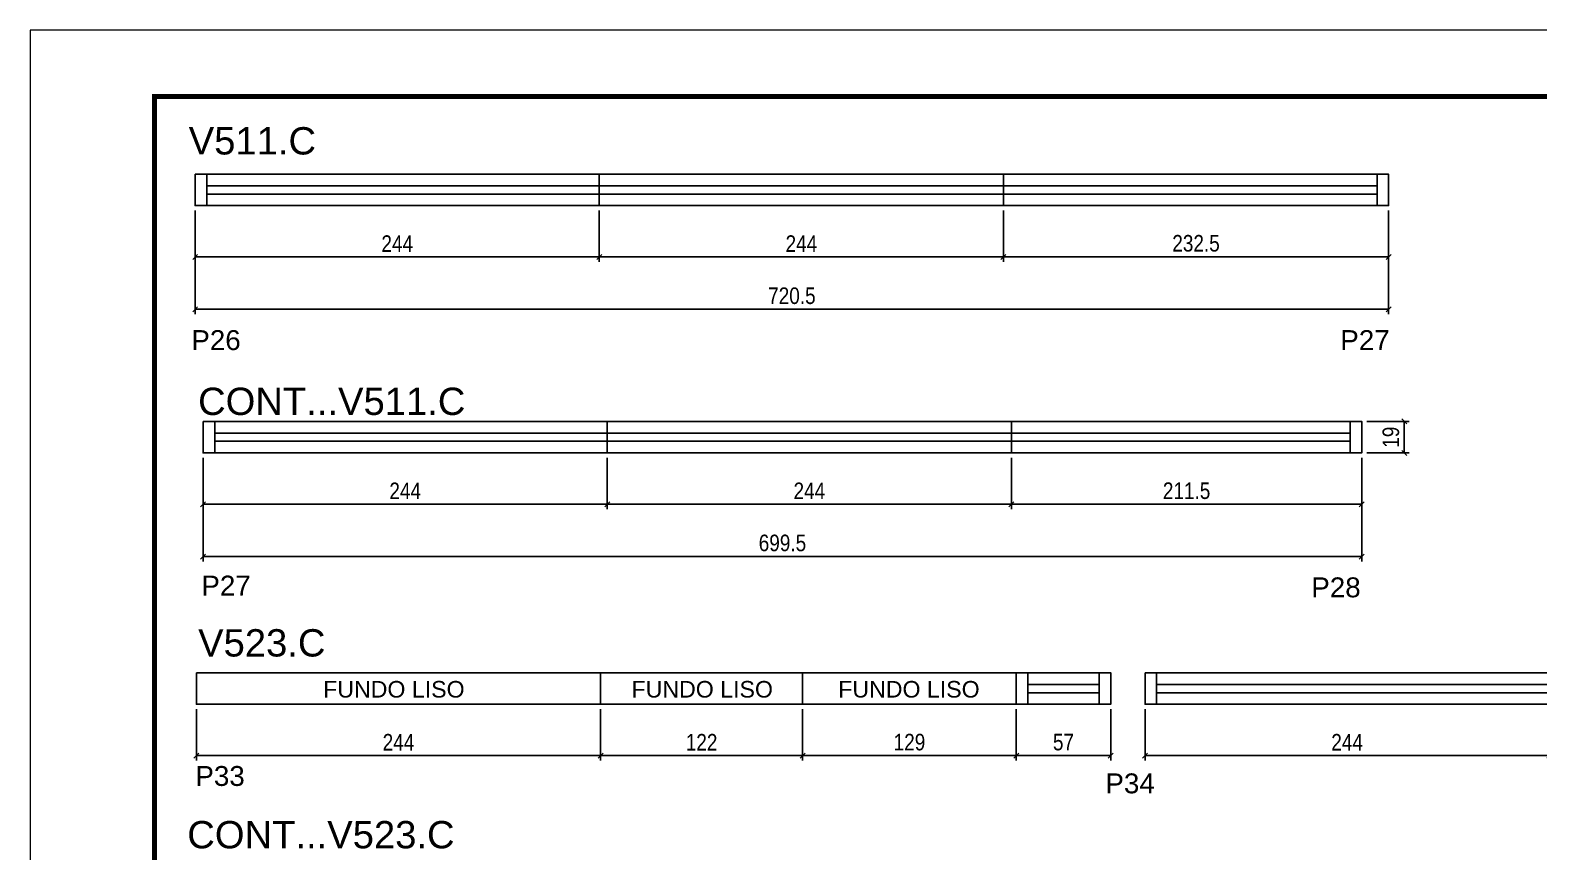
# Model space of a CAD drawing. Extents: x 2216 to 8470, y 226 to 4722.
# Drawn here: x 6985 to 7896, y 3077 to 3573 of the extents above; entities that cross this region are included whole.
import ezdxf

# ---------------------------------------------------------------- set-up
doc = ezdxf.new("R2010")
doc.units = 0
doc.linetypes.add('DASHED', pattern=[0.75, 0.5, -0.25])
doc.layers.add('00 - FELIPE', color=2, linetype='Continuous', plot=False)
for name, color, linetype in [('5', 5, 'Continuous'), ('COTA', 241, 'Continuous'), ('NOMENCLATURA', 7, 'Continuous'), ('Painéis', 200, 'Continuous'), ('SARR_2.2x7', 40, 'Continuous')]:
    doc.layers.add(name, color=color, linetype=linetype)
for name, color, linetype, lineweight in [('Folhas', 255, 'Continuous', 9), ('Romaneio', 3, 'Continuous', 13), ('SARRAFO DE PRESSAO', 251, 'DASHED', 9)]:
    doc.layers.add(name, color=color, linetype=linetype, lineweight=lineweight)
doc.styles.add('ARIAL', font='arial.ttf')
doc.styles.add('COTA TECNICA', font='techl___.ttf', dxfattribs={"height": 10})
doc.styles.add('COTA TECNICA-50', font='techl___.ttf', dxfattribs={"height": 10})
doc.styles.get("Standard").update_dxf_attribs({"font": 'arial.ttf'})
doc.dimstyles.new('COTA PAINEL-50', dxfattribs={"dimtxt": 10, "dimasz": 3, "dimexe": 3, "dimexo": 3, "dimgap": 3, "dimtad": 1, "dimdec": 1, "dimzin": 12, "dimdsep": 46, "dimtxsty": 'COTA TECNICA-50', "dimblk1": 'OBLIQUE', "dimblk2": 'OBLIQUE', "dimsah": 1, "dimcen": 0.9, "dimclrd": 4, "dimclre": 4, "dimclrt": 240, "dimadec": 1, "dimazin": 3, "dimtfac": 1, "dimtdec": 1, "dimtmove": 0, "dimatfit": 3, "dimfxl": 1, "dimtolj": 1, "dimtzin": 12, "dimarcsym": 0})
doc.dimstyles.new('PAINEL', dxfattribs={"dimtxt": 10, "dimasz": 3, "dimexe": 3, "dimexo": 3, "dimgap": 3, "dimtad": 1, "dimdec": 1, "dimzin": 12, "dimdsep": 46, "dimtxsty": 'COTA TECNICA', "dimblk1": 'OBLIQUE', "dimblk2": 'OBLIQUE', "dimsah": 1, "dimcen": 0.9, "dimclrd": 4, "dimclre": 4, "dimclrt": 240, "dimadec": 1, "dimazin": 3, "dimtfac": 1, "dimtdec": 1, "dimtmove": 0, "dimatfit": 3, "dimfxl": 1, "dimtolj": 1, "dimtzin": 12, "dimarcsym": 0})

# ---------------------------------------------------------------- blocks, each defined once
blk = doc.blocks.new('9999999999')
at = {"layer": 'Folhas'}
blk.add_lwpolyline([(98138.98, 34190.21), (99623.98, 34190.21), (99623.98, 35240.21), (98138.98, 35240.21)], close=True, dxfattribs=at)
at = {"layer": 'Folhas', "color": 30, "const_width": 3}
blk.add_lwpolyline([(98213.98, 34230.21), (99583.98, 34230.21), (99583.98, 35200.21), (98213.98, 35200.21)], close=True, dxfattribs=at)
blk = doc.blocks.new('_Oblique')
at = {"color": 0, "linetype": 'ByBlock', "lineweight": -2}
blk.add_line((-0.5, -0.5), (0.5, 0.5), dxfattribs=at)
blk = doc.blocks.new('*D100')
at = {"layer": 'COTA', "color": 4, "linetype": 'ByBlock', "lineweight": -2, "transparency": 16777216}
for p, q in [((7451.05, 3163.2), (7451.05, 3132.21)), ((7580.05, 3163.2), (7580.05, 3132.21)), ((7580.05, 3135.21), (7451.05, 3135.21))]:
    blk.add_line(p, q, dxfattribs=at)
at = {"layer": 'Defpoints', "color": 0, "linetype": 'ByBlock', "transparency": 16777216}
for p in [(7451.05, 3166.2), (7580.05, 3166.2), (7451.05, 3135.21)]:
    blk.add_point(p, dxfattribs=at)
at = {"layer": 'COTA', "color": 4, "linetype": 'ByBlock', "lineweight": -2, "transparency": 16777216, "xscale": 3, "yscale": 3, "zscale": 3, "rotation": 180}
blk.add_blockref('_Oblique', (7451.05, 3135.21), dxfattribs=at)
at = {"layer": 'COTA', "color": 4, "linetype": 'ByBlock', "lineweight": -2, "transparency": 16777216, "xscale": 3, "yscale": 3, "zscale": 3}
blk.add_blockref('_Oblique', (7580.05, 3135.21), dxfattribs=at)
at = {"layer": 'COTA', "color": 240, "linetype": 'ByBlock', "transparency": 16777216, "insert": (7515.55, 3143.3), "char_height": 10, "attachment_point": 5, "style": 'COTA TECNICA-50'}
blk.add_mtext('\\A1;129', dxfattribs=at)
blk = doc.blocks.new('*D137')
at = {"layer": 'COTA', "color": 4, "linetype": 'ByBlock', "lineweight": -2, "transparency": 16777216}
for p, q in [((7572.3, 3464.28), (7572.3, 3433.29)), ((7804.84, 3464.28), (7804.84, 3433.29)), ((7572.3, 3436.29), (7804.84, 3436.29))]:
    blk.add_line(p, q, dxfattribs=at)
at = {"layer": 'Defpoints', "color": 0, "linetype": 'ByBlock', "transparency": 16777216}
for p in [(7572.3, 3467.28), (7804.84, 3467.28), (7804.84, 3436.29)]:
    blk.add_point(p, dxfattribs=at)
at = {"layer": 'COTA', "color": 4, "linetype": 'ByBlock', "lineweight": -2, "transparency": 16777216, "xscale": 3, "yscale": 3, "zscale": 3, "rotation": 180}
blk.add_blockref('_Oblique', (7572.3, 3436.29), dxfattribs=at)
at = {"layer": 'COTA', "color": 4, "linetype": 'ByBlock', "lineweight": -2, "transparency": 16777216, "xscale": 3, "yscale": 3, "zscale": 3}
blk.add_blockref('_Oblique', (7804.84, 3436.29), dxfattribs=at)
at = {"layer": 'COTA', "color": 240, "linetype": 'ByBlock', "transparency": 16777216, "insert": (7688.57, 3444.51), "char_height": 10, "attachment_point": 5, "style": 'COTA TECNICA-50'}
blk.add_mtext('\\A1;232.5', dxfattribs=at)
blk = doc.blocks.new('*D138')
at = {"layer": 'Defpoints', "color": 0, "linetype": 'ByBlock', "transparency": 16777216}
for p in [(7084.3, 3467.28), (7328.3, 3467.28), (7328.3, 3436.29)]:
    blk.add_point(p, dxfattribs=at)
at = {"layer": 'Romaneio', "color": 4, "linetype": 'ByBlock', "lineweight": -2, "transparency": 16777216}
for p, q in [((7084.3, 3464.28), (7084.3, 3433.29)), ((7328.3, 3464.28), (7328.3, 3433.29)), ((7084.3, 3436.29), (7328.3, 3436.29))]:
    blk.add_line(p, q, dxfattribs=at)
at = {"layer": 'Romaneio', "color": 4, "linetype": 'ByBlock', "lineweight": -2, "transparency": 16777216, "xscale": 3, "yscale": 3, "zscale": 3, "rotation": 180}
blk.add_blockref('_Oblique', (7084.3, 3436.29), dxfattribs=at)
at = {"layer": 'Romaneio', "color": 4, "linetype": 'ByBlock', "lineweight": -2, "transparency": 16777216, "xscale": 3, "yscale": 3, "zscale": 3}
blk.add_blockref('_Oblique', (7328.3, 3436.29), dxfattribs=at)
at = {"layer": 'Romaneio', "color": 240, "linetype": 'ByBlock', "transparency": 16777216, "insert": (7206.3, 3444.36), "char_height": 10, "attachment_point": 5, "style": 'COTA TECNICA-50'}
blk.add_mtext('\\A1;244', dxfattribs=at)
blk = doc.blocks.new('*D23')
at = {"layer": 'Defpoints', "color": 0, "linetype": 'ByBlock', "transparency": 16777216}
for p in [(7328.3, 3467.28), (7572.3, 3467.28), (7572.3, 3436.29)]:
    blk.add_point(p, dxfattribs=at)
at = {"layer": 'Romaneio', "color": 4, "linetype": 'ByBlock', "lineweight": -2, "transparency": 16777216}
for p, q in [((7328.3, 3464.28), (7328.3, 3433.29)), ((7572.3, 3464.28), (7572.3, 3433.29)), ((7328.3, 3436.29), (7572.3, 3436.29))]:
    blk.add_line(p, q, dxfattribs=at)
at = {"layer": 'Romaneio', "color": 4, "linetype": 'ByBlock', "lineweight": -2, "transparency": 16777216, "xscale": 3, "yscale": 3, "zscale": 3, "rotation": 180}
blk.add_blockref('_Oblique', (7328.3, 3436.29), dxfattribs=at)
at = {"layer": 'Romaneio', "color": 4, "linetype": 'ByBlock', "lineweight": -2, "transparency": 16777216, "xscale": 3, "yscale": 3, "zscale": 3}
blk.add_blockref('_Oblique', (7572.3, 3436.29), dxfattribs=at)
at = {"layer": 'Romaneio', "color": 240, "linetype": 'ByBlock', "transparency": 16777216, "insert": (7450.3, 3444.36), "char_height": 10, "attachment_point": 5, "style": 'COTA TECNICA-50'}
blk.add_mtext('\\A1;244', dxfattribs=at)
blk = doc.blocks.new('*D24')
at = {"layer": 'COTA', "color": 4, "linetype": 'ByBlock', "lineweight": -2, "transparency": 16777216}
for p, q in [((7084.3, 3464.28), (7084.3, 3401.72)), ((7804.84, 3464.28), (7804.84, 3401.72)), ((7804.84, 3404.72), (7084.3, 3404.72))]:
    blk.add_line(p, q, dxfattribs=at)
at = {"layer": 'Defpoints', "color": 0, "linetype": 'ByBlock', "transparency": 16777216}
for p in [(7084.3, 3467.28), (7804.84, 3467.28), (7084.3, 3404.72)]:
    blk.add_point(p, dxfattribs=at)
at = {"layer": 'COTA', "color": 4, "linetype": 'ByBlock', "lineweight": -2, "transparency": 16777216, "xscale": 3, "yscale": 3, "zscale": 3, "rotation": 180}
blk.add_blockref('_Oblique', (7084.3, 3404.72), dxfattribs=at)
at = {"layer": 'COTA', "color": 4, "linetype": 'ByBlock', "lineweight": -2, "transparency": 16777216, "xscale": 3, "yscale": 3, "zscale": 3}
blk.add_blockref('_Oblique', (7804.84, 3404.72), dxfattribs=at)
at = {"layer": 'COTA', "color": 240, "linetype": 'ByBlock', "transparency": 16777216, "insert": (7444.57, 3412.83), "char_height": 10, "attachment_point": 5, "style": 'COTA TECNICA-50'}
blk.add_mtext('\\A1;720.5', dxfattribs=at)
blk = doc.blocks.new('*D139')
at = {"layer": 'COTA', "color": 4, "linetype": 'ByBlock', "lineweight": -2, "transparency": 16777216}
for p, q in [((7577.11, 3314.98), (7577.11, 3283.99)), ((7788.65, 3314.98), (7788.65, 3283.99)), ((7577.11, 3286.99), (7788.65, 3286.99))]:
    blk.add_line(p, q, dxfattribs=at)
at = {"layer": 'Defpoints', "color": 0, "linetype": 'ByBlock', "transparency": 16777216}
for p in [(7577.11, 3317.98), (7788.65, 3317.98), (7788.65, 3286.99)]:
    blk.add_point(p, dxfattribs=at)
at = {"layer": 'COTA', "color": 4, "linetype": 'ByBlock', "lineweight": -2, "transparency": 16777216, "xscale": 3, "yscale": 3, "zscale": 3, "rotation": 180}
blk.add_blockref('_Oblique', (7577.11, 3286.99), dxfattribs=at)
at = {"layer": 'COTA', "color": 4, "linetype": 'ByBlock', "lineweight": -2, "transparency": 16777216, "xscale": 3, "yscale": 3, "zscale": 3}
blk.add_blockref('_Oblique', (7788.65, 3286.99), dxfattribs=at)
at = {"layer": 'COTA', "color": 240, "linetype": 'ByBlock', "transparency": 16777216, "insert": (7682.88, 3295.1), "char_height": 10, "attachment_point": 5, "style": 'COTA TECNICA-50'}
blk.add_mtext('\\A1;211.5', dxfattribs=at)
blk = doc.blocks.new('*D186')
at = {"layer": 'Defpoints', "color": 0, "linetype": 'ByBlock', "transparency": 16777216}
for p in [(7089.11, 3317.98), (7333.11, 3317.98), (7333.11, 3286.99)]:
    blk.add_point(p, dxfattribs=at)
at = {"layer": 'Romaneio', "color": 4, "linetype": 'ByBlock', "lineweight": -2, "transparency": 16777216}
for p, q in [((7089.11, 3314.98), (7089.11, 3283.99)), ((7333.11, 3314.98), (7333.11, 3283.99)), ((7089.11, 3286.99), (7333.11, 3286.99))]:
    blk.add_line(p, q, dxfattribs=at)
at = {"layer": 'Romaneio', "color": 4, "linetype": 'ByBlock', "lineweight": -2, "transparency": 16777216, "xscale": 3, "yscale": 3, "zscale": 3, "rotation": 180}
blk.add_blockref('_Oblique', (7089.11, 3286.99), dxfattribs=at)
at = {"layer": 'Romaneio', "color": 4, "linetype": 'ByBlock', "lineweight": -2, "transparency": 16777216, "xscale": 3, "yscale": 3, "zscale": 3}
blk.add_blockref('_Oblique', (7333.11, 3286.99), dxfattribs=at)
at = {"layer": 'Romaneio', "color": 240, "linetype": 'ByBlock', "transparency": 16777216, "insert": (7211.11, 3295.07), "char_height": 10, "attachment_point": 5, "style": 'COTA TECNICA-50'}
blk.add_mtext('\\A1;244', dxfattribs=at)
blk = doc.blocks.new('*D56')
at = {"layer": 'Defpoints', "color": 0, "linetype": 'ByBlock', "transparency": 16777216}
for p in [(7333.11, 3317.98), (7577.11, 3317.98), (7577.11, 3286.99)]:
    blk.add_point(p, dxfattribs=at)
at = {"layer": 'Romaneio', "color": 4, "linetype": 'ByBlock', "lineweight": -2, "transparency": 16777216}
for p, q in [((7333.11, 3314.98), (7333.11, 3283.99)), ((7577.11, 3314.98), (7577.11, 3283.99)), ((7333.11, 3286.99), (7577.11, 3286.99))]:
    blk.add_line(p, q, dxfattribs=at)
at = {"layer": 'Romaneio', "color": 4, "linetype": 'ByBlock', "lineweight": -2, "transparency": 16777216, "xscale": 3, "yscale": 3, "zscale": 3, "rotation": 180}
blk.add_blockref('_Oblique', (7333.11, 3286.99), dxfattribs=at)
at = {"layer": 'Romaneio', "color": 4, "linetype": 'ByBlock', "lineweight": -2, "transparency": 16777216, "xscale": 3, "yscale": 3, "zscale": 3}
blk.add_blockref('_Oblique', (7577.11, 3286.99), dxfattribs=at)
at = {"layer": 'Romaneio', "color": 240, "linetype": 'ByBlock', "transparency": 16777216, "insert": (7455.11, 3295.07), "char_height": 10, "attachment_point": 5, "style": 'COTA TECNICA-50'}
blk.add_mtext('\\A1;244', dxfattribs=at)
blk = doc.blocks.new('*D57')
at = {"layer": 'COTA', "color": 4, "linetype": 'ByBlock', "lineweight": -2, "transparency": 16777216}
for p, q in [((7089.11, 3314.98), (7089.11, 3252.42)), ((7788.65, 3314.98), (7788.65, 3252.42)), ((7788.65, 3255.42), (7089.11, 3255.42))]:
    blk.add_line(p, q, dxfattribs=at)
at = {"layer": 'Defpoints', "color": 0, "linetype": 'ByBlock', "transparency": 16777216}
for p in [(7089.11, 3317.98), (7788.65, 3317.98), (7089.11, 3255.42)]:
    blk.add_point(p, dxfattribs=at)
at = {"layer": 'COTA', "color": 4, "linetype": 'ByBlock', "lineweight": -2, "transparency": 16777216, "xscale": 3, "yscale": 3, "zscale": 3, "rotation": 180}
blk.add_blockref('_Oblique', (7089.11, 3255.42), dxfattribs=at)
at = {"layer": 'COTA', "color": 4, "linetype": 'ByBlock', "lineweight": -2, "transparency": 16777216, "xscale": 3, "yscale": 3, "zscale": 3}
blk.add_blockref('_Oblique', (7788.65, 3255.42), dxfattribs=at)
at = {"layer": 'COTA', "color": 240, "linetype": 'ByBlock', "transparency": 16777216, "insert": (7438.88, 3263.56), "char_height": 10, "attachment_point": 5, "style": 'COTA TECNICA-50'}
blk.add_mtext('\\A1;699.5', dxfattribs=at)
blk = doc.blocks.new('*D187')
at = {"layer": 'COTA', "color": 4, "linetype": 'ByBlock', "lineweight": -2, "transparency": 16777216}
for p, q in [((7791.65, 3336.98), (7817.32, 3336.98)), ((7814.32, 3336.98), (7814.32, 3317.98)), ((7791.65, 3317.98), (7817.32, 3317.98))]:
    blk.add_line(p, q, dxfattribs=at)
at = {"layer": 'Defpoints', "color": 0, "linetype": 'ByBlock', "transparency": 16777216}
for p in [(7788.65, 3336.98), (7788.65, 3317.98), (7814.32, 3317.98)]:
    blk.add_point(p, dxfattribs=at)
at = {"layer": 'COTA', "color": 4, "linetype": 'ByBlock', "lineweight": -2, "transparency": 16777216, "xscale": 3, "yscale": 3, "zscale": 3}
for p, rotation in [((7814.32, 3336.98), 90), ((7814.32, 3317.98), 270)]:
    blk.add_blockref('_Oblique', p, dxfattribs=dict(at, rotation=rotation))
at = {"layer": 'COTA', "color": 240, "linetype": 'ByBlock', "transparency": 16777216, "insert": (7806.23, 3327.48), "char_height": 10, "attachment_point": 5, "rotation": 90, "style": 'COTA TECNICA-50'}
blk.add_mtext('\\A1;19', dxfattribs=at)
blk = doc.blocks.new('*D193')
at = {"layer": 'Defpoints', "color": 0, "linetype": 'ByBlock', "transparency": 16777216}
for p in [(7085.05, 3166.2), (7329.05, 3166.2), (7329.05, 3135.21)]:
    blk.add_point(p, dxfattribs=at)
at = {"layer": 'Romaneio', "color": 4, "linetype": 'ByBlock', "lineweight": -2, "transparency": 16777216}
for p, q in [((7085.05, 3163.2), (7085.05, 3132.21)), ((7329.05, 3163.2), (7329.05, 3132.21)), ((7085.05, 3135.21), (7329.05, 3135.21))]:
    blk.add_line(p, q, dxfattribs=at)
at = {"layer": 'Romaneio', "color": 4, "linetype": 'ByBlock', "lineweight": -2, "transparency": 16777216, "xscale": 3, "yscale": 3, "zscale": 3, "rotation": 180}
blk.add_blockref('_Oblique', (7085.05, 3135.21), dxfattribs=at)
at = {"layer": 'Romaneio', "color": 4, "linetype": 'ByBlock', "lineweight": -2, "transparency": 16777216, "xscale": 3, "yscale": 3, "zscale": 3}
blk.add_blockref('_Oblique', (7329.05, 3135.21), dxfattribs=at)
at = {"layer": 'Romaneio', "color": 240, "linetype": 'ByBlock', "transparency": 16777216, "insert": (7207.05, 3143.28), "char_height": 10, "attachment_point": 5, "style": 'COTA TECNICA-50'}
blk.add_mtext('\\A1;244', dxfattribs=at)
blk = doc.blocks.new('*D194')
at = {"layer": 'Defpoints', "color": 0, "linetype": 'ByBlock', "transparency": 16777216}
for p in [(7329.05, 3166.2), (7451.05, 3166.2), (7451.05, 3135.21)]:
    blk.add_point(p, dxfattribs=at)
at = {"layer": 'Romaneio', "color": 4, "linetype": 'ByBlock', "lineweight": -2, "transparency": 16777216}
for p, q in [((7329.05, 3163.2), (7329.05, 3132.21)), ((7451.05, 3163.2), (7451.05, 3132.21)), ((7329.05, 3135.21), (7451.05, 3135.21))]:
    blk.add_line(p, q, dxfattribs=at)
at = {"layer": 'Romaneio', "color": 4, "linetype": 'ByBlock', "lineweight": -2, "transparency": 16777216, "xscale": 3, "yscale": 3, "zscale": 3, "rotation": 180}
blk.add_blockref('_Oblique', (7329.05, 3135.21), dxfattribs=at)
at = {"layer": 'Romaneio', "color": 4, "linetype": 'ByBlock', "lineweight": -2, "transparency": 16777216, "xscale": 3, "yscale": 3, "zscale": 3}
blk.add_blockref('_Oblique', (7451.05, 3135.21), dxfattribs=at)
at = {"layer": 'Romaneio', "color": 240, "linetype": 'ByBlock', "transparency": 16777216, "insert": (7390.05, 3143.27), "char_height": 10, "attachment_point": 5, "style": 'COTA TECNICA-50'}
blk.add_mtext('\\A1;122', dxfattribs=at)
blk = doc.blocks.new('*D196')
at = {"layer": 'Defpoints', "color": 0, "linetype": 'ByBlock', "transparency": 16777216}
for p in [(7657.78, 3166.2), (7901.78, 3166.2), (7901.78, 3135.21)]:
    blk.add_point(p, dxfattribs=at)
at = {"layer": 'Romaneio', "color": 4, "linetype": 'ByBlock', "lineweight": -2, "transparency": 16777216}
for p, q in [((7657.78, 3163.2), (7657.78, 3132.21)), ((7901.78, 3163.2), (7901.78, 3132.21)), ((7657.78, 3135.21), (7901.78, 3135.21))]:
    blk.add_line(p, q, dxfattribs=at)
at = {"layer": 'Romaneio', "color": 4, "linetype": 'ByBlock', "lineweight": -2, "transparency": 16777216, "xscale": 3, "yscale": 3, "zscale": 3, "rotation": 180}
blk.add_blockref('_Oblique', (7657.78, 3135.21), dxfattribs=at)
at = {"layer": 'Romaneio', "color": 4, "linetype": 'ByBlock', "lineweight": -2, "transparency": 16777216, "xscale": 3, "yscale": 3, "zscale": 3}
blk.add_blockref('_Oblique', (7901.78, 3135.21), dxfattribs=at)
at = {"layer": 'Romaneio', "color": 240, "linetype": 'ByBlock', "transparency": 16777216, "insert": (7779.78, 3143.28), "char_height": 10, "attachment_point": 5, "style": 'COTA TECNICA-50'}
blk.add_mtext('\\A1;244', dxfattribs=at)
blk = doc.blocks.new('*D225')
at = {"layer": '00 - FELIPE', "color": 4, "lineweight": -2, "transparency": 16777216}
for p, q in [((7580.05, 3163.2), (7580.05, 3132.21)), ((7637.05, 3163.2), (7637.05, 3132.21)), ((7637.05, 3135.21), (7580.05, 3135.21))]:
    blk.add_line(p, q, dxfattribs=at)
at = {"layer": 'Defpoints', "color": 0, "transparency": 16777216}
for p in [(7580.05, 3166.2), (7637.05, 3166.2), (7580.05, 3135.21)]:
    blk.add_point(p, dxfattribs=at)
at = {"layer": '00 - FELIPE', "color": 4, "lineweight": -2, "transparency": 16777216, "xscale": 3, "yscale": 3, "zscale": 3, "rotation": 180}
blk.add_blockref('_Oblique', (7580.05, 3135.21), dxfattribs=at)
at = {"layer": '00 - FELIPE', "color": 4, "lineweight": -2, "transparency": 16777216, "xscale": 3, "yscale": 3, "zscale": 3}
blk.add_blockref('_Oblique', (7637.05, 3135.21), dxfattribs=at)
at = {"layer": '00 - FELIPE', "color": 240, "transparency": 16777216, "insert": (7608.55, 3143.32), "char_height": 10, "attachment_point": 5, "style": 'COTA TECNICA'}
blk.add_mtext('\\A1;57', dxfattribs=at)

msp = doc.modelspace()

# ---------------------------------------------------------------- linework, layer by layer
at = {"layer": 'Painéis', "linetype": 'ByBlock'}
msp.add_line((7085.05, 3185.2), (7085.05, 3166.2), dxfattribs=at)
at = {"layer": 'Painéis', "linetype": 'Continuous'}
for points in [[(7084.3, 3486.28), (7328.3, 3486.28), (7328.3, 3467.28), (7084.3, 3467.28)], [(7328.3, 3486.28), (7572.3, 3486.28), (7572.3, 3467.28), (7328.3, 3467.28)], [(7089.11, 3336.98), (7333.11, 3336.98), (7333.11, 3317.98), (7089.11, 3317.98)], [(7333.11, 3336.98), (7577.11, 3336.98), (7577.11, 3317.98), (7333.11, 3317.98)], [(7085.05, 3185.2), (7329.05, 3185.2), (7329.05, 3166.2), (7085.05, 3166.2)], [(7329.05, 3166.2), (7451.05, 3166.2), (7451.05, 3185.2), (7329.05, 3185.2)], [(7580.05, 3185.2), (7637.05, 3185.2), (7637.05, 3166.2), (7580.05, 3166.2)], [(7657.78, 3185.2), (7901.78, 3185.2), (7901.78, 3166.2), (7657.78, 3166.2)]]:
    msp.add_lwpolyline(points, close=True, dxfattribs=at)
at = {"layer": 'Painéis', "linetype": 'ByBlock'}
for points in [[(7572.3, 3486.28), (7804.84, 3486.28), (7804.84, 3467.28), (7572.3, 3467.28)], [(7577.11, 3336.98), (7788.65, 3336.98), (7788.65, 3317.98), (7577.11, 3317.98)], [(7451.05, 3185.2), (7580.05, 3185.2), (7580.05, 3166.2), (7451.05, 3166.2)]]:
    msp.add_lwpolyline(points, close=True, dxfattribs=at)
at = {"layer": 'SARR_2.2x7', "linetype": 'Continuous'}
for p, q in [((7091.3, 3486.28), (7091.3, 3467.28)), ((7797.86, 3486.28), (7797.86, 3467.28)), ((7328.3, 3479.28), (7091.3, 3479.28)), ((7091.3, 3474.28), (7328.3, 3474.28)), ((7572.3, 3479.28), (7328.3, 3479.28)), ((7328.3, 3474.28), (7572.3, 3474.28)), ((7797.86, 3474.28), (7572.3, 3474.28)), ((7572.31, 3479.28), (7797.86, 3479.28)), ((7096.11, 3336.98), (7096.11, 3317.98)), ((7781.67, 3336.98), (7781.67, 3317.98)), ((7333.11, 3329.98), (7096.11, 3329.98)), ((7096.11, 3324.98), (7333.11, 3324.98)), ((7577.11, 3329.98), (7333.11, 3329.98)), ((7333.11, 3324.98), (7577.11, 3324.98)), ((7781.67, 3324.98), (7577.11, 3324.98)), ((7577.12, 3329.98), (7781.67, 3329.98)), ((7587.05, 3185.2), (7587.05, 3166.2)), ((7630.07, 3185.2), (7630.07, 3166.2)), ((7664.78, 3185.2), (7664.78, 3166.2)), ((7587.05, 3178.2), (7630.07, 3178.2)), ((7630.07, 3173.2), (7587.05, 3173.2)), ((7901.78, 3178.2), (7664.78, 3178.2)), ((7664.78, 3173.2), (7901.78, 3173.2))]:
    msp.add_line(p, q, dxfattribs=at)

# ---------------------------------------------------------------- block references
at = {"layer": 'SARRAFO DE PRESSAO', "color": 6, "linetype": 'ByBlock'}
msp.add_blockref('9999999999', (-91154.29, -31666.96), dxfattribs=at)

# ---------------------------------------------------------------- texts
at = {"color": 0, "linetype": 'Continuous', "ltscale": 5, "style": 'ARIAL'}
for p in [(7161.59, 3170.27), (7347.76, 3170.27), (7472.56, 3170.27)]:
    msp.add_text('FUNDO LISO', height=10, dxfattribs=at).set_placement(p)
at = {"layer": '5', "linetype": 'Continuous'}
for s, p in [('P26', (7081.97, 3380.1)), ('P27', (7775.67, 3380.1)), ('P27', (7088.04, 3231.87)), ('P28', (7758.15, 3230.8)), ('P33', (7084.42, 3116.9)), ('P34', (7633.85, 3112.44))]:
    msp.add_text(s, height=12, rotation=359.99996, dxfattribs=at).set_placement(p)
at = {"layer": 'NOMENCLATURA', "linetype": 'Continuous'}
for s, p in [('V511.C', (7080.4, 3498.18)), ('CONT...V511.C', (7086.07, 3340.88)), ('V523.C', (7086.1, 3195.04)), ('CONT...V523.C', (7079.54, 3079.21))]:
    msp.add_text(s, height=16.5, dxfattribs=at).set_placement(p)

# ---------------------------------------------------------------- dimensions: what is measured, and where the dimension line sits
at = {"layer": '00 - FELIPE'}
dim = msp.add_linear_dim(base=(7580.05, 3135.21), p1=(7637.05, 3166.2), p2=(7580.05, 3166.2), dimstyle='PAINEL', dxfattribs=at)
dim.commit()
dim.dimension.update_dxf_attribs({"geometry": '*D225', "text_midpoint": (7608.55, 3143.32)})
at = {"layer": 'COTA', "linetype": 'ByBlock'}
for base, p1, p2, picture, middle in [((7084.3, 3404.72), (7804.84, 3467.28), (7084.3, 3467.28), '*D24', (7444.57, 3412.83)), ((7804.84, 3436.29), (7572.3, 3467.28), (7804.84, 3467.28), '*D137', (7688.57, 3444.51)), ((7089.11, 3255.42), (7788.65, 3317.98), (7089.11, 3317.98), '*D57', (7438.88, 3263.56)), ((7788.65, 3286.99), (7577.11, 3317.98), (7788.65, 3317.98), '*D139', (7682.88, 3295.1)), ((7451.05, 3135.21), (7580.05, 3166.2), (7451.05, 3166.2), '*D100', (7515.55, 3143.3))]:
    dim = msp.add_linear_dim(base=base, p1=p1, p2=p2, dimstyle='COTA PAINEL-50', override={"dimarcsym": 1}, dxfattribs=at)
    dim.commit()
    dim.dimension.update_dxf_attribs({"geometry": picture, "text_midpoint": middle})
dim = msp.add_linear_dim(base=(7814.32, 3317.98), p1=(7788.65, 3336.98), p2=(7788.65, 3317.98), angle=90, dimstyle='COTA PAINEL-50', override={"dimarcsym": 1}, dxfattribs=at)
dim.commit()
dim.dimension.update_dxf_attribs({"geometry": '*D187', "text_midpoint": (7806.23, 3327.48)})
at = {"layer": 'Romaneio', "linetype": 'ByBlock'}
for p1, p2, picture, middle in [((7084.3, 3467.28), (7328.3, 3467.28), '*D138', (7206.3, 3444.36)), ((7328.3, 3467.28), (7572.3, 3467.28), '*D23', (7450.3, 3444.36)), ((7089.11, 3317.98), (7333.11, 3317.98), '*D186', (7211.11, 3295.07)), ((7333.11, 3317.98), (7577.11, 3317.98), '*D56', (7455.11, 3295.07)), ((7085.05, 3166.2), (7329.05, 3166.2), '*D193', (7207.05, 3143.28)), ((7329.05, 3166.2), (7451.05, 3166.2), '*D194', (7390.05, 3143.27)), ((7657.78, 3166.2), (7901.78, 3166.2), '*D196', (7779.78, 3143.28))]:
    dim = msp.add_aligned_dim(p1=p1, p2=p2, distance=-30.99, dimstyle='COTA PAINEL-50', override={"dimarcsym": 1}, dxfattribs=at)
    dim.commit()
    dim.dimension.update_dxf_attribs({"geometry": picture, "text_midpoint": middle})

doc.saveas('drawing.dxf')
